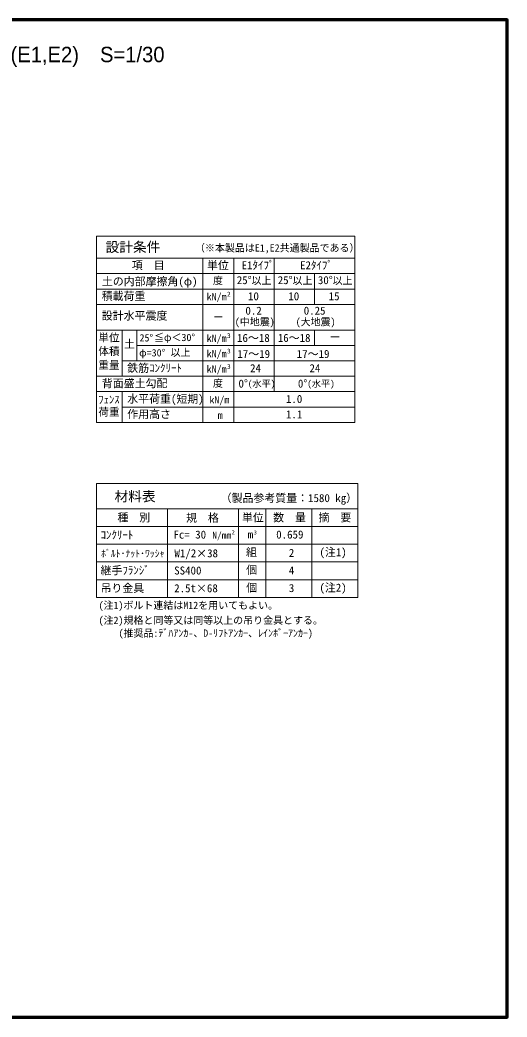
# Model space of a CAD drawing. Units: millimetres at full size, sheet at 1:30; details may follow other scales. Extents: x 122209 to 134059, y -1498 to 6777.
# Drawn here: x 130074 to 134059, y -1383 to 6777 of the extents above; entities that cross this region are included whole.
import ezdxf
from ezdxf.enums import TextEntityAlignment as Align

# ---------------------------------------------------------------- set-up
doc = ezdxf.new("R2010")
doc.units = ezdxf.units.MM
doc.header["$LTSCALE"] = 30
doc.layers.add('01図枠', color=1, linetype='Continuous', lineweight=70)
doc.layers.add('寸法', color=2, linetype='Continuous', lineweight=9)
doc.layers.add('文字', color=7, linetype='Continuous')
doc.styles.add('ＭＳ ゴシック', font='')
doc.styles.add('ＭＳ Ｐゴシック', font='')
doc.styles.get('ＭＳ ゴシック').set_extended_font_data('MS Gothic')
doc.styles.get('ＭＳ Ｐゴシック').set_extended_font_data('MS PGothic')

msp = doc.modelspace()

# ---------------------------------------------------------------- linework, layer by layer
at = {"layer": '01図枠'}
msp.add_lwpolyline([(122208.55, -1383.36), (134058.55, -1383.36), (134058.55, 6776.64), (122208.55, 6776.64)], close=True, dxfattribs=at)
at = {"layer": '寸法', "color": 3}
for p, q in [((130699.39, 3860.65), (130699.39, 5006.19)), ((130699.39, 5006.19), (132814.39, 5006.19)), ((132814.39, 3482.65), (132814.39, 5006.19)), ((130699.39, 3482.65), (130699.39, 4826.65)), ((130699.39, 4826.65), (132814.39, 4826.65)), ((131569.39, 3482.65), (131569.39, 4826.65)), ((131824.39, 3482.65), (131824.39, 4826.65)), ((132154.39, 3734.65), (132154.39, 4826.65)), ((130699.39, 4700.65), (132814.39, 4700.65)), ((132484.39, 4448.65), (132484.39, 4700.65)), ((130699.39, 4574.65), (132814.39, 4574.65)), ((130699.39, 4448.65), (132814.39, 4448.65)), ((130699.39, 4238.65), (132814.39, 4238.65)), ((130909.39, 3860.65), (130909.39, 4238.65)), ((131029.39, 3986.65), (131029.39, 4238.65)), ((132484.39, 4112.65), (132484.39, 4238.65)), ((131029.39, 4112.65), (132814.39, 4112.65)), ((130909.39, 3986.65), (132814.39, 3986.65)), ((130699.39, 3860.65), (132814.39, 3860.65)), ((130699.39, 3734.65), (132814.39, 3734.65)), ((130909.39, 3482.65), (130909.39, 3734.65)), ((130909.39, 3608.65), (132814.39, 3608.65)), ((130699.39, 3482.65), (132814.39, 3482.65)), ((130699.39, 2050.96), (130699.39, 2982.65)), ((130699.39, 2982.65), (132836.89, 2982.65)), ((132836.89, 2050.96), (132836.89, 2982.65)), ((130699.39, 2776.12), (132836.89, 2776.12)), ((131280.64, 2050.96), (131280.64, 2776.12)), ((131861.89, 2050.96), (131861.89, 2776.12)), ((132086.89, 2050.96), (132086.89, 2776.12)), ((132086.89, 2195.99), (132086.89, 2776.12)), ((132461.89, 2050.96), (132461.89, 2776.12)), ((130699.39, 2631.09), (132836.89, 2631.09)), ((130699.39, 2486.05), (132836.89, 2486.05)), ((130699.39, 2341.02), (132836.89, 2341.02)), ((130699.39, 2195.99), (132836.89, 2195.99)), ((130699.39, 2050.96), (132836.89, 2050.96))]:
    msp.add_line(p, q, dxfattribs=at)

# ---------------------------------------------------------------- texts
at = {"layer": '寸法', "color": 3, "style": 'ＭＳ ゴシック'}
for s, height, p in [('設計条件', 81.89, (130775.12, 4853.09)), ('項\u3000目', 65.51, (130989.93, 4716.58)), ('単位', 65.51, (131604.34, 4716.58)), ('E1ﾀｲﾌﾟ', 65.51, (131887.64, 4716.58)), ('E2ﾀｲﾌﾟ', 65.51, (132365.62, 4716.58)), ('土の内部摩擦角(φ)', 65.51, (130744.63, 4584.68)), ('度', 59.81, (131653.23, 4595.89)), ('25°', 65.51, (131847.86, 4594.79)), ('以上', 59.81, (131968.6, 4595.89)), ('25°', 65.51, (132182.78, 4594.79)), ('以上', 59.81, (132303.52, 4595.89)), ('30°', 65.51, (132511.26, 4594.79)), ('以上', 59.81, (132632, 4595.89)), ('積載荷重', 65.51, (130743.2, 4464.68)), ('kN/m', 59.81, (131601.53, 4464.07)), ('2', 39.16, (131767.39, 4501.93)), ('10', 65.51, (131939.55, 4463.2)), ('10', 65.51, (132269.55, 4463.2)), ('15', 65.51, (132599.55, 4463.2)), ('0.2', 65.51, (131918.62, 4345.16)), ('0.25', 65.51, (132395.57, 4345.16)), ('設計水平震度', 65.51, (130743.85, 4303.94)), ('ー', 59.81, (131656.62, 4296.42)), ('(中地震)', 59.81, (131831.97, 4258.14)), ('(大地震)', 59.81, (132329.71, 4258.14)), ('土', 65.51, (130926.12, 4071.72)), ('25°', 59.81, (131052.46, 4127.44)), ('≦φ＜30°', 59.81, (131170.73, 4130.46)), ('kN/m', 59.81, (131601.85, 4123.89)), ('3', 39.16, (131767.71, 4161.75)), ('16～18', 65.51, (131849.89, 4122.11)), ('16～18', 65.51, (132183.42, 4122.11)), ('ー', 65.51, (132606.58, 4127.67)), ('φ=30°', 59.81, (131049.09, 4005.12)), ('以上', 59.81, (131306.81, 4007.89)), ('kN/m', 59.81, (131601.85, 3997.89)), ('3', 39.16, (131767.71, 4035.75)), ('17～19', 65.51, (131852.42, 3990.63)), ('17～19', 65.51, (132338.46, 3990.63)), ('鉄筋ｺﾝｸﾘｰﾄ', 65.51, (130952.15, 3875.59)), ('kN/m', 59.81, (131601.85, 3871.89)), ('3', 39.16, (131767.71, 3909.75)), ('24', 65.51, (131956.66, 3874.49)), ('24', 65.51, (132442.7, 3874.49)), ('背面盛土勾配', 65.51, (130744.39, 3750.58)), ('度', 59.81, (131653.23, 3755.89)), ('0°', 65.51, (131861.86, 3748.34)), ('0°', 65.51, (132347.91, 3748.34)), ('(水平)', 54.12, (131938.18, 3756.98)), ('(水平)', 54.12, (132424.22, 3756.98)), ('水平荷重(短期)', 65.51, (130952.15, 3623.59)), ('kN/m', 59.81, (131624.35, 3619.89)), ('1.0', 65.51, (132249.86, 3622.49)), ('作用高さ', 65.51, (130952.15, 3497.59)), ('m', 59.81, (131691.9, 3493.89)), ('1.1', 65.51, (132249.86, 3496.49)), ('材料表', 81.89, (130848.54, 2812.21)), ('種\u3000別', 65.51, (130872.1, 2652.58)), ('規\u3000格', 65.51, (131433.21, 2649.48)), ('単位', 65.51, (131890.12, 2651.88)), ('数\u3000量', 65.51, (132145.42, 2652.43)), ('摘\u3000要', 65.51, (132516.65, 2652.14)), ('ｺﾝｸﾘｰﾄ', 65.51, (130733.63, 2509.34)), ('Fc= 30', 65.51, (131329.71, 2512.54)), ('N/mm', 56.96, (131647.52, 2514.18)), ('2', 32.75, (131806.19, 2557.1)), ('m', 65.51, (131937.33, 2513.41)), ('3', 32.75, (131986.36, 2555.94)), ('W1/2×38', 65.51, (131337.78, 2359.61)), ('組', 65.51, (131923.9, 2368.37)), ('(注1)', 65.51, (132523.9, 2368.37)), ('ﾎﾞﾙﾄ･ﾅｯﾄ･ﾜｯｼｬ', 56.96, (130738, 2364.49)), ('継手ﾌﾗﾝｼﾞ', 65.51, (130733.46, 2219.55)), ('SS400', 65.51, (131336.12, 2218.52)), ('個', 65.51, (131924.9, 2223.34)), ('吊り金具', 65.51, (130733.46, 2074.52)), ('2.5t×68', 65.51, (131336.12, 2073.49)), ('個', 65.51, (131924.9, 2078.31)), ('(注2)', 65.51, (132523.9, 2078.31))]:
    msp.add_text(s, height=height, dxfattribs=at).set_placement(p, align=Align.BOTTOM_LEFT)
for s, height, p in [('（※本製品はE1,E2共通製品である）', 59.81, (131505.68, 4940.64)), ('単位', 63.93, (130715.24, 4208.96)), ('体積', 63.93, (130715.24, 4096.73)), ('重量', 63.93, (130715.24, 3984.5)), ('ﾌｪﾝｽ', 63.93, (130715.24, 3701.75)), ('荷重', 63.93, (130715.24, 3600.75)), ('(注1)ボルト連結はM12を用いてもよい。', 59.81, (130717.49, 2015.99)), ('(注2)規格と同等又は同等以上の吊り金具とする。', 59.81, (130717.49, 1893.53)), ('\u3000\u3000(推奨品:ﾃﾞﾊｱﾝｶ-、D-ﾘﾌﾄｱﾝｶｰ、ﾚｲﾝﾎﾞｰｱﾝｶｰ)', 59.81, (130717.49, 1788.53))]:
    msp.add_text(s, height=height, dxfattribs=at).set_placement(p, align=Align.TOP_LEFT)
for s, p in [('（製品参考質量：1580 kg）', (132832.35, 2811.38)), ('0.659', (132393.27, 2512.9)), ('2', (132318.43, 2363.11)), ('4', (132318.23, 2219.85)), ('3', (132318.23, 2074.82))]:
    msp.add_text(s, height=65.51, dxfattribs=at).set_placement(p, align=Align.BOTTOM_RIGHT)
at = {"layer": '文字', "style": 'ＭＳ Ｐゴシック'}
msp.add_text('H=1500×B=1050 (E1,E2)\u3000S=1/30', height=126.2, dxfattribs=at).set_placement((128698.41, 6392.97), align=Align.BOTTOM_LEFT)

doc.saveas('drawing.dxf')
